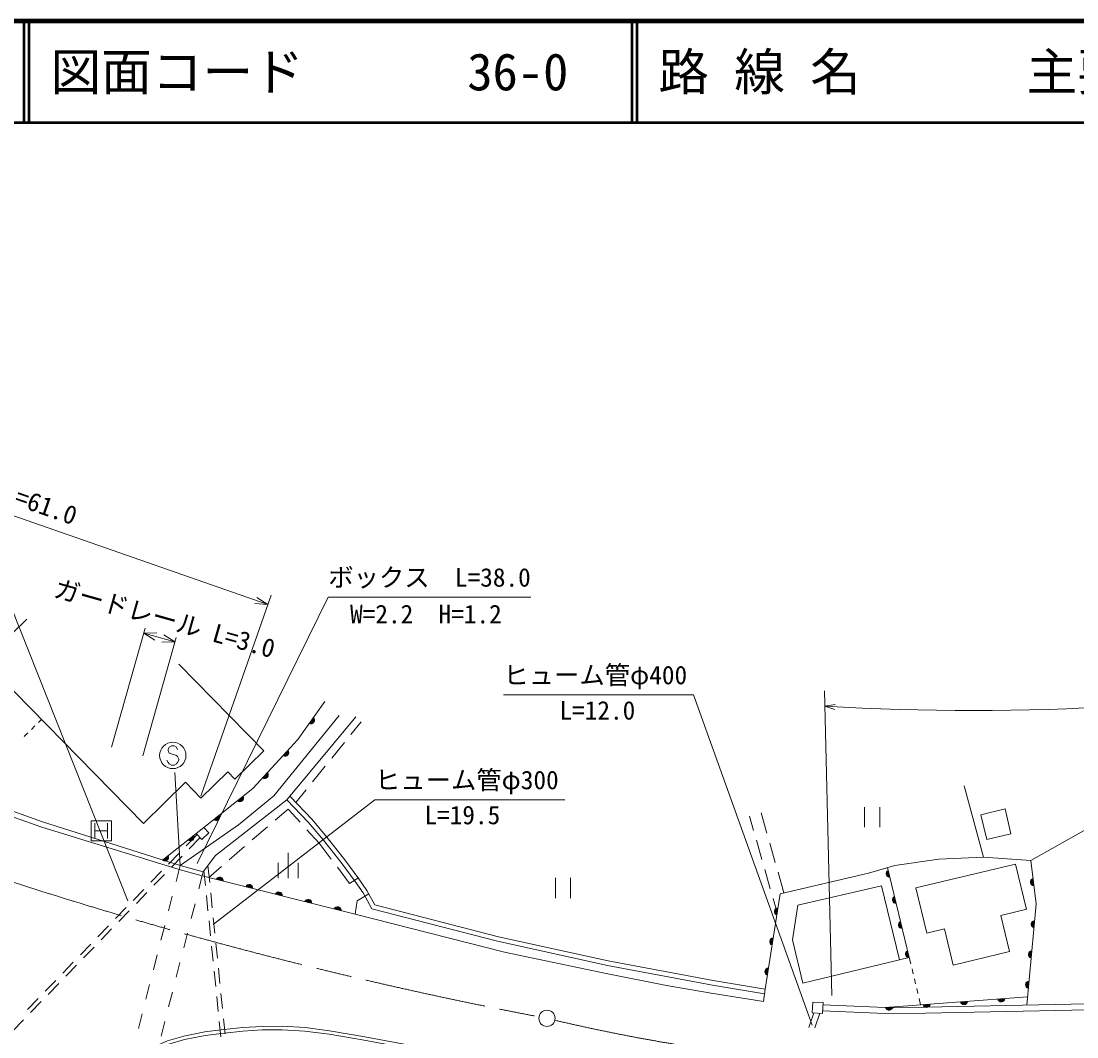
# Model space of a CAD drawing. Units: millimetres, scale not verified. Extents: x 40000 to 680000, y 20000 to 380000.
# Drawn here: x 117476 to 221698, y 279760 to 380000 of the extents above; entities that cross this region are included whole.
import ezdxf
from ezdxf.enums import TextEntityAlignment as Align

# ---------------------------------------------------------------- set-up
doc = ezdxf.new("R2010")
doc.units = ezdxf.units.MM
doc.header["$LTSCALE"] = 1000
doc.linetypes.add('CHAIN', pattern=[18.5, 12, -1.5, 3.5, -1.5])
for name, color, linetype, lineweight in [('M-BGD', 7, 'Continuous', 13), ('M-BMK', 2, 'CHAIN', 13), ('M-BMK-SRVR', 3, 'Continuous', 13), ('M-STR-HTXT', 7, 'Continuous', 13), ('M-STR-STR1', 1, 'Continuous', 13), ('M-STR-STRC', 7, 'Continuous', 13), ('M-TTL', 2, 'Continuous', 140), ('M-TTL-LINE', 7, 'Continuous', 50)]:
    doc.layers.add(name, color=color, linetype=linetype, lineweight=lineweight)
doc.layers.add('M-TTL-TXT', color=7, linetype='Continuous')
doc.styles.add('ＭＳ ゴシック', font='')
doc.styles.get('ＭＳ ゴシック').set_extended_font_data('MS Gothic')

msp = doc.modelspace()

# ---------------------------------------------------------------- linework, layer by layer
at = {"layer": 'M-BGD'}
for p, q in [((113817, 316866), (118028, 320995)), ((113817, 316866), (129549, 300821)), ((141427, 307992), (133044, 316541)), ((119488, 311082), (119202, 310801)), ((150023, 309595), (151050, 310863)), ((118131, 309751), (117774, 309401)), ((118845, 310451), (118488, 310101)), ((148135, 307264), (149394, 308818)), ((138570, 305191), (141427, 307992)), ((146246, 304933), (147505, 306487)), ((135231, 303317), (137870, 305905)), ((137870, 305905), (138570, 305191)), ((129549, 300821), (133694, 304885)), ((133694, 304885), (135231, 303317)), ((212465, 297488), (210582, 304545)), ((144590, 302888), (145617, 304156)), ((142566, 301157), (143831, 302247)), ((143831, 302247), (145025, 300933)), ((200732, 302440), (200732, 300440)), ((202232, 302440), (202232, 300440)), ((189376, 301555), (189781, 300136)), ((190523, 301883), (191103, 299851)), ((135523, 300439), (131447, 297214)), ((140294, 299198), (141809, 300504)), ((145697, 300194), (146891, 298880)), ((133771, 298615), (134860, 299737)), ((134073, 298312), (135167, 299439)), ((190056, 299175), (190605, 297252)), ((138021, 297240), (139536, 298546)), ((146891, 298880), (148096, 297290)), ((191378, 298890), (191928, 296967)), ((132030, 296820), (133074, 297897)), ((132333, 296518), (133377, 297594)), ((143842, 297937), (143842, 295437)), ((130289, 295026), (131333, 296103)), ((135670, 294695), (135523, 296144)), ((136090, 294982), (135918, 296670)), ((135999, 295497), (137264, 296587)), ((142842, 296937), (142842, 295437)), ((144842, 296937), (144842, 295437)), ((148700, 296492), (149904, 294902)), ((190880, 296290), (191429, 294367)), ((192202, 296005), (192783, 293973)), ((205154, 287584), (203018, 296474)), ((205813, 294459), (215634, 296818)), ((216708, 292347), (215634, 296818)), ((130592, 294723), (131636, 295800)), ((150469, 291865), (135350, 295660)), ((149904, 294902), (150769, 295449)), ((170222, 295448), (170222, 293448)), ((171722, 295448), (171722, 293448)), ((128548, 293232), (129593, 294309)), ((128851, 292929), (129895, 294006)), ((136343, 292495), (136191, 293987)), ((202424, 294668), (194160, 292753)), ((204181, 287351), (202423, 294670)), ((206887, 289988), (205813, 294459)), ((135923, 292207), (135771, 293700)), ((192408, 293886), (190928, 284461)), ((191704, 293406), (192109, 291987)), ((126807, 291438), (127852, 292514)), ((127110, 291135), (128154, 292211)), ((193625, 289340), (194160, 292753)), ((216748, 292356), (214180, 291739)), ((136176, 289720), (136024, 291213)), ((136596, 290008), (136444, 291500)), ((215035, 288180), (214180, 291739)), ((125066, 289643), (126111, 290720)), ((125369, 289341), (126414, 290417)), ((208638, 290408), (206887, 289988)), ((208638, 290408), (209493, 286848)), ((123325, 287849), (124370, 288926)), ((136429, 287233), (136277, 288725)), ((136848, 287520), (136697, 289013)), ((194652, 285062), (193625, 289340)), ((123628, 287546), (124673, 288623)), ((209493, 286848), (215035, 288180)), ((121585, 286055), (122629, 287131)), ((121887, 285752), (122932, 286829)), ((205153, 287584), (194652, 285062)), ((205153, 287584), (205304, 286955)), ((136682, 284746), (136530, 286238)), ((137101, 285033), (136950, 286526)), ((205421, 286469), (205538, 285983)), ((119844, 284261), (120888, 285337)), ((120146, 283958), (121191, 285034)), ((205655, 285497), (205771, 285011)), ((205888, 284524), (206005, 284038)), ((118103, 282466), (119147, 283543)), ((136934, 282259), (136783, 283751)), ((137354, 282546), (137202, 284038)), ((216822, 283702), (202816, 282668)), ((206122, 283552), (206273, 282923)), ((118406, 282164), (119450, 283240)), ((116665, 280369), (117709, 281446)), ((137607, 280059), (137455, 281551)), ((195249, 280694), (195746, 282132)), ((195815, 280653), (196314, 282096)), ((137187, 279772), (137036, 281264))]:
    msp.add_line(p, q, dxfattribs=at)
for points in [[(75923, 316406), (90826, 310429), (97323, 308060), (98029, 307620), (100776, 307102), (119409, 300483), (133073, 296268)], [(135523, 300439), (140351, 304260), (144800, 309098), (147448, 312841)], [(133179, 296663), (138930, 300699), (142430, 303555), (148880, 311465)], [(150528, 311355), (143704, 303164), (136670, 297670), (135456, 296055)], [(97610, 308630), (98622, 308065), (100905, 307688), (119597, 300979), (133179, 296663)], [(196616, 282929), (203552, 282637), (222758, 283028), (232841, 284294), (243628, 285987), (255190, 288168), (273011, 293771), (279204, 295765), (296997, 300401), (322387, 308996)], [(196591, 282329), (203545, 282037), (222802, 282429), (232925, 283700), (243730, 285395), (255336, 287585), (273193, 293199), (279372, 295188), (297170, 299826), (322579, 308428)], [(192408, 293886), (201142, 295911), (203731, 296688), (208086, 297300), (212465, 297488), (217150, 297182), (233621, 306436)], [(144030, 303475), (146196, 301205), (147671, 299468), (149439, 297229), (150831, 295366), (151615, 294195), (152390, 292792), (164601, 289648), (175438, 287255), (185796, 285309), (190928, 284461)], [(143704, 303164), (145861, 300903), (147323, 299183), (149082, 296955), (150463, 295106), (151231, 293960), (152090, 292405), (164496, 289211), (175348, 286814), (185718, 284866), (190866, 284016)], [(134765, 299840), (135310, 299250), (136018, 299903), (135523, 300439)], [(217150, 297182), (217665, 292874), (216749, 282906)], [(150469, 291865), (150656, 293173), (151788, 293883)], [(150469, 291865), (165194, 288119), (175246, 286000), (181178, 284823), (185604, 284070), (190760, 283246), (190928, 284461)], [(125473, 274092), (126447, 275442), (127535, 276634), (128822, 277743), (130266, 278643), (131940, 279355), (133530, 279826), (135598, 280244), (137497, 280479), (139349, 280683), (141264, 280793), (143241, 280809), (145513, 280670), (147927, 280363), (151392, 279777), (170335, 276245)], [(125757, 273887), (126719, 275221), (127779, 276383), (129030, 277461), (130428, 278332), (132058, 279025), (133615, 279486), (135654, 279898), (137538, 280132), (139378, 280335), (141275, 280443), (143232, 280459), (145480, 280321), (147875, 280016), (151330, 279432), (170271, 275901)]]:
    msp.add_lwpolyline(points, dxfattribs=at)
for points in [[(212218, 301685), (214604, 302250), (215184, 299801), (212798, 299236)], [(195637, 283199), (196641, 283137), (196575, 282080), (195571, 282143)]]:
    msp.add_lwpolyline(points, close=True, dxfattribs=at)
for centre, radius, start, end in [((146080, 311000), 354, 243.5162, 45.92138), ((146080, 311000), 283, 245.74024, 43.69734), ((146080, 311000), 212, 249.48657, 39.95102), ((146080, 311000), 142, 257.1983, 32.23929), ((146080, 311000), 100, 267.51596, 21.92162), ((143551, 307819), 354, 236.19242, 38.59759), ((143551, 307819), 283, 238.41646, 36.37356), ((143551, 307819), 212, 242.16278, 32.62723), ((143551, 307819), 142, 249.87451, 24.9155), ((143551, 307819), 100, 260.19217, 14.59784), ((141520, 305611), 354, 236.19242, 38.59759), ((141520, 305611), 283, 238.41646, 36.37356), ((141520, 305611), 212, 242.16278, 32.62723), ((141520, 305611), 142, 249.87451, 24.9155), ((141520, 305611), 100, 260.19217, 14.59784), ((139079, 303323), 354, 227.15391, 29.55909), ((139079, 303323), 283, 229.37795, 27.33505), ((139079, 303323), 212, 233.12427, 23.58872), ((139079, 303323), 142, 240.836, 15.87699), ((139079, 303323), 100, 251.15367, 5.55933), ((136727, 301461), 354, 227.15391, 29.55909), ((136727, 301461), 283, 229.37795, 27.33505), ((136727, 301461), 212, 233.12427, 23.58872), ((136727, 301461), 142, 240.836, 15.87699), ((136727, 301461), 100, 251.15367, 5.55933), ((134205, 299465), 354, 227.15391, 29.55909), ((134205, 299465), 283, 229.37795, 27.33505), ((134205, 299465), 212, 233.12427, 23.58872), ((134205, 299465), 142, 240.836, 15.87699), ((134205, 299465), 100, 251.15367, 5.55933), ((131688, 297473), 354, 227.15391, 29.55909), ((131688, 297473), 283, 229.37795, 27.33505), ((131688, 297473), 212, 233.12427, 23.58872), ((131688, 297473), 142, 240.836, 15.87699), ((131688, 297473), 100, 251.15367, 5.55933), ((203220, 295866), 354, 112.21323, 274.61841), ((203220, 295866), 283, 114.43727, 272.39437), ((203220, 295866), 212, 118.1836, 268.64804), ((137077, 295171), 354, 354.7064, 157.11158), ((137077, 295171), 283, 356.93044, 154.88754), ((137077, 295171), 212, 0.67677, 151.14121), ((137077, 295171), 142, 8.3885, 143.42948), ((137077, 295171), 100, 18.70616, 133.11182), ((203220, 295866), 142, 125.89533, 260.93631), ((203220, 295866), 100, 136.21299, 250.61865), ((217461, 295035), 354, 105.61395, 268.01913), ((217461, 295035), 283, 107.83799, 265.79509), ((217461, 295035), 212, 111.58431, 262.04876), ((217461, 295035), 142, 119.29604, 254.33703), ((217461, 295035), 100, 129.61371, 244.01937), ((139987, 294440), 354, 354.7064, 157.11158), ((139987, 294440), 283, 356.93044, 154.88754), ((139987, 294440), 212, 0.67677, 151.14121), ((139987, 294440), 142, 8.3885, 143.42948), ((139987, 294440), 100, 18.70616, 133.11182), ((142897, 293710), 354, 354.7064, 157.11158), ((142897, 293710), 283, 356.93044, 154.88754), ((142897, 293710), 212, 0.67677, 151.14121), ((142897, 293710), 142, 8.3885, 143.42948), ((142897, 293710), 100, 18.70616, 133.11182), ((145806, 292980), 354, 354.7064, 157.11158), ((145806, 292980), 283, 356.93044, 154.88754), ((145806, 292980), 212, 0.67677, 151.14121), ((145806, 292980), 142, 8.3885, 143.42948), ((145806, 292980), 100, 18.70616, 133.11182), ((203839, 293289), 354, 112.21323, 274.61841), ((203839, 293289), 283, 114.43727, 272.39437), ((203839, 293289), 212, 118.1836, 268.64804), ((203839, 293289), 142, 125.89533, 260.93631), ((203839, 293289), 100, 136.21299, 250.61865), ((148716, 292249), 354, 354.7064, 157.11158), ((148716, 292249), 283, 356.93044, 154.88754), ((148716, 292249), 212, 0.67677, 151.14121), ((148716, 292249), 142, 8.3885, 143.42948), ((148716, 292249), 100, 18.70616, 133.11182), ((192187, 292129), 354, 89.8771, 252.28228), ((192187, 292129), 283, 92.10114, 250.05824), ((192187, 292129), 212, 95.84747, 246.31191), ((192187, 292129), 142, 103.55919, 238.60018), ((192187, 292129), 100, 113.87686, 228.28252), ((204431, 290821), 354, 112.21323, 274.61841), ((204431, 290821), 283, 114.43727, 272.39437), ((204431, 290821), 212, 118.1836, 268.64804), ((204431, 290821), 142, 125.89533, 260.93631), ((204431, 290821), 100, 136.21299, 250.61865), ((217535, 290872), 354, 93.54862, 255.9538), ((217535, 290872), 283, 95.77266, 253.72976), ((217535, 290872), 212, 99.51899, 249.98344), ((217535, 290872), 142, 107.23072, 242.27171), ((217535, 290872), 100, 117.54838, 231.95404), ((191721, 289166), 354, 89.8771, 252.28228), ((191721, 289166), 283, 92.10114, 250.05824), ((191721, 289166), 212, 95.84747, 246.31191), ((191721, 289166), 142, 103.55919, 238.60018), ((191721, 289166), 100, 113.87686, 228.28252), ((205124, 287937), 354, 112.21323, 274.61841), ((205124, 287937), 283, 114.43727, 272.39437), ((205124, 287937), 212, 118.1836, 268.64804), ((205124, 287937), 142, 125.89533, 260.93631), ((205124, 287937), 100, 136.21299, 250.61865), ((217261, 287885), 354, 93.54862, 255.9538), ((217261, 287885), 283, 95.77266, 253.72976), ((217261, 287885), 212, 99.51899, 249.98344), ((217261, 287885), 142, 107.23072, 242.27171), ((217261, 287885), 100, 117.54838, 231.95404), ((191256, 286202), 354, 89.8771, 252.28228), ((191256, 286202), 283, 92.10114, 250.05824), ((191256, 286202), 212, 95.84747, 246.31191), ((191256, 286202), 142, 103.55919, 238.60018), ((191256, 286202), 100, 113.87686, 228.28252), ((216986, 284898), 354, 93.54862, 255.9538), ((216986, 284898), 283, 95.77266, 253.72976), ((216986, 284898), 212, 99.51899, 249.98344), ((216986, 284898), 142, 107.23072, 242.27171), ((216986, 284898), 100, 117.54838, 231.95404), ((214230, 283565), 354, 193.02176, 355.42694), ((214230, 283565), 283, 195.2458, 353.2029), ((214230, 283565), 212, 198.99213, 349.45657), ((214230, 283565), 142, 206.70386, 341.74485), ((214230, 283565), 100, 217.02152, 331.42718), ((203161, 282748), 354, 193.02176, 355.42694), ((203161, 282748), 283, 195.2458, 353.2029), ((203161, 282748), 212, 198.99213, 349.45657), ((203161, 282748), 142, 206.70386, 341.74485), ((203161, 282748), 100, 217.02152, 331.42718), ((206851, 283020), 354, 193.02176, 355.42694), ((206851, 283020), 283, 195.2458, 353.2029), ((206851, 283020), 212, 198.99213, 349.45657), ((206851, 283020), 142, 206.70386, 341.74485), ((206851, 283020), 100, 217.02152, 331.42718), ((210540, 283293), 354, 193.02176, 355.42694), ((210540, 283293), 283, 195.2458, 353.2029), ((210540, 283293), 212, 198.99213, 349.45657), ((210540, 283293), 142, 206.70386, 341.74485), ((210540, 283293), 100, 217.02152, 331.42718)]:
    msp.add_arc(centre, radius, start, end, dxfattribs=at)
at = {"layer": 'M-BMK'}
for centre, radius, start, end in [((250341, 709172), 435180, 252.00312, 259.17423), ((211798, 458477), 181902, 256.77046, 287.56806)]:
    msp.add_arc(centre, radius, start, end, dxfattribs=at)
at = {"layer": 'M-BMK-SRVR'}
msp.add_circle((169390, 281588), 800, dxfattribs=at)
at = {"layer": 'M-STR-HTXT'}
for p, q in [((85527, 342065), (141819, 322422)), ((128023, 293185), (115652, 324337)), ((134862, 296862), (147803, 323139)), ((135224, 303520), (142149, 323366)), ((141819, 322422), (140742, 323129)), ((147803, 323139), (167803, 323139)), ((141819, 322422), (140536, 322539)), ((126406, 308349), (129721, 320105)), ((129485, 307480), (132780, 319161)), ((129579, 319600), (130884, 319622)), ((129579, 319600), (132659, 318732)), ((129579, 319600), (130680, 318900)), ((132659, 318732), (131557, 319432)), ((132659, 318732), (131354, 318710)), ((197506, 283857), (196796, 313916)), ((183837, 313503), (165087, 313503)), ((195563, 280931), (183837, 313503)), ((196832, 312384), (197844, 312577)), ((196832, 312384), (197816, 312078)), ((136432, 290856), (152409, 303148)), ((152409, 303148), (171159, 303148))]:
    msp.add_line(p, q, dxfattribs=at)
msp.add_arc((211346, 568960), 256986, 266.76241, 279.8539, dxfattribs=at)
at = {"layer": 'M-STR-STR1'}
for p, q in [((132775, 295105), (133073, 296268)), ((135017, 294358), (135350, 295660)), ((132030, 292200), (132402, 293652)), ((134271, 291452), (134644, 292905)), ((131284, 289294), (131657, 290747)), ((133526, 288546), (133899, 289999)), ((130539, 286388), (130912, 287841)), ((132781, 285640), (133153, 287093)), ((129794, 283482), (130166, 284935)), ((132035, 282734), (132408, 284187)), ((129048, 280576), (129421, 282029)), ((131290, 279829), (131663, 281281))]:
    msp.add_line(p, q, dxfattribs=at)
msp.add_lwpolyline([(133073, 296268), (135350, 295660), (135456, 296055), (133179, 296663)], close=True, dxfattribs=at)
at = {"layer": 'M-STR-STRC'}
for p, q in [((132099, 308361), (131981, 308124)), ((131981, 308124), (131981, 308006)), ((131981, 308006), (132099, 307770)), ((132335, 308479), (132099, 308361)), ((132099, 307770), (132808, 307533)), ((132571, 308479), (132335, 308479)), ((132808, 308361), (132571, 308479)), ((132926, 308124), (132808, 308361)), ((132808, 307533), (132926, 307415)), ((131981, 306824), (131862, 307061)), ((132099, 306706), (131981, 306824)), ((132335, 306588), (132099, 306706)), ((132571, 306588), (132335, 306588)), ((132808, 306706), (132571, 306588)), ((132926, 306824), (132808, 306706)), ((132926, 307415), (133044, 307179)), ((133044, 307061), (132926, 306824)), ((133044, 307179), (133044, 307061)), ((132666, 305860), (133179, 296663)), ((124395, 299094), (124395, 301094)), ((124395, 301094), (126395, 301094)), ((124770, 300844), (124770, 299344)), ((126020, 300844), (126020, 299344)), ((126395, 301094), (126395, 299094)), ((124770, 300094), (126020, 300094)), ((126395, 299094), (124395, 299094))]:
    msp.add_line(p, q, dxfattribs=at)
msp.add_circle((132453, 307533), 1300, dxfattribs=at)
at = {"layer": 'M-TTL'}
msp.add_line((680000, 380000), (40000, 380000), dxfattribs=at)
at = {"layer": 'M-TTL-LINE'}
for p, q in [((117750, 380000), (117750, 370000)), ((118250, 380000), (118250, 370000)), ((177750, 380000), (177750, 370000)), ((178250, 380000), (178250, 370000)), ((40000, 370000), (680000, 370000))]:
    msp.add_line(p, q, dxfattribs=at)

# ---------------------------------------------------------------- texts
at = {"layer": 'M-STR-HTXT', "style": 'ＭＳ ゴシック'}
for s, rotation, p in [('側\u3000\u3000溝 L=61.0', 340.764, (113573, 332808)), ('ガードレール L=3.0', 344.249, (131255, 319647))]:
    msp.add_text(s, height=1833, rotation=rotation, dxfattribs=at).set_placement(p, align=Align.BOTTOM_CENTER)
for s, p in [('ボックス\u3000L=38.0', (147803, 323639)), ('ヒューム管φ400', (165087, 314003)), ('ヒューム管φ300', (152409, 303648))]:
    msp.add_text(s, height=1833, dxfattribs=at).set_placement(p, align=Align.BOTTOM_LEFT)
for s, p in [('W=2.2\u3000H=1.2', (157437, 320020)), ('L=12.0', (174361, 310516)), ('L=19.5', (161030, 300193))]:
    msp.add_text(s, height=1833, dxfattribs=at).set_placement(p, align=Align.BOTTOM_CENTER)
at = {"layer": 'M-TTL-TXT', "style": 'ＭＳ ゴシック'}
for s, p in [('路 線 名', (180380, 375000)), ('主要地方道\u3000宇部防府線', (216734, 375000)), ('図面コード', (120380, 375000)), ('36-0', (161521, 375000))]:
    msp.add_text(s, height=3666, dxfattribs=at).set_placement(p, align=Align.MIDDLE_LEFT)

doc.saveas('drawing.dxf')
